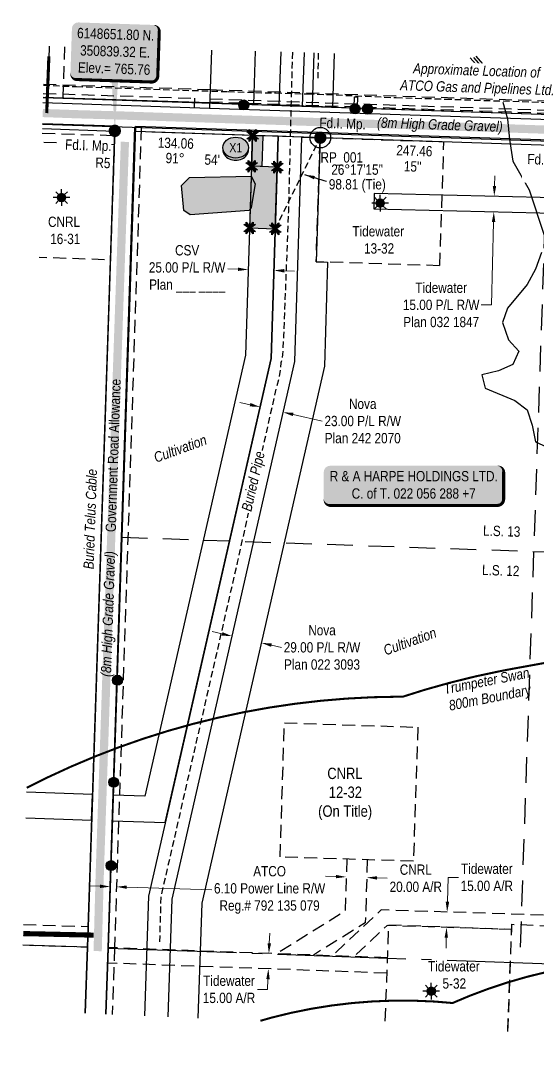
# Model space of a CAD drawing. Extents: x 349767 to 351792, y 6147755 to 6149515.
# Drawn here: x 350748 to 351250, y 6147755 to 6148759 of the extents above; entities that cross this region are included whole.
import ezdxf
from ezdxf.enums import TextEntityAlignment as Align

# ---------------------------------------------------------------- set-up
doc = ezdxf.new("R2010")
doc.units = 0
doc.header["$LTSCALE"] = 5
doc.header["$PDSIZE"] = 10
for name, pattern in [('DASHDOT2', [5, 2.5, -1.25, 0, -1.25]), ('foc-ACCESSROAD', [3.75, 2.5, -1.25]), ('foc-FLOWLINE', [3.75, 2.5, -1.25]), ('foc-LSD', [8, 5, -3]), ('foc-QUARTERLINE', [33, 25, -3, 2, -3]), ('foc-TIELINE', [1.875, 1.25, -0.625]), ('POWERLINE5', [7.8, 2.4, -0.6, 0.6, -0.6, 0.6, -0.6, 2.4]), ('UG_PIPE', [1.875, 1.25, -0.625])]:
    doc.linetypes.add(name, pattern=pattern)
doc.layers.get('Defpoints').update_dxf_attribs({"color": 9})
for name, color, linetype in [('35', 37, 'Continuous'), ('AS-FENCE', 48, 'foc-FENCE'), ('AS-OWNER', 7, 'Continuous'), ('AS-PIPE-UG', 44, 'UG_PIPE'), ('AS-PIPE-UG-T', 44, 'Continuous'), ('AS-POWER', 104, 'foc-POWER'), ('AS-POWER-EXISTING', 72, 'POWERLINE5'), ('AS-ROADS', 254, 'Continuous'), ('AS-TELEPHONE', 224, 'foc-TEL'), ('AS-TELUS', 224, 'foc-TEL'), ('AS-WILDLIFE', 131, 'DASHDOT2'), ('C-RW', 13, 'Continuous'), ('DETAIL-T', 7, 'Continuous'), ('F-EZE', 190, 'foc-FLOWLINE'), ('F-RW', 190, 'Continuous'), ('F-WS', 190, 'foc-ACCESSROAD'), ('F-WS-S', 190, 'Continuous'), ('L-BD', 7, 'Continuous'), ('L-MON', 1, 'Continuous'), ('L-QSEC', 8, 'foc-QUARTERLINE'), ('L-ROAD-T', 7, 'Continuous'), ('L-SEC', 7, 'Continuous'), ('L-SECTION-LSD', 7, 'foc-LSD'), ('L-TIE', 7, 'foc-TIELINE'), ('L-TITLEDB', 4, 'Continuous'), ('P-CROSSINGS', 250, 'Continuous'), ('P-PROPOSED', 10, 'Continuous'), ('P-PROPOSED-H', 21, 'Continuous'), ('T-WATER', 160, 'Continuous'), ('T-WATER-H', 133, 'Continuous')]:
    doc.layers.add(name, color=color, linetype=linetype)
for name, color, linetype, lineweight in [('C-RW-T', 13, 'Continuous', 9), ('F-AR-T', 190, 'Continuous', 9), ('F-EZE-T', 190, 'Continuous', 9), ('F-RW-T', 190, 'Continuous', 9), ('F-WS-T', 190, 'Continuous', 9), ('T-TEXT', 48, 'Continuous', 18)]:
    doc.layers.add(name, color=color, linetype=linetype, lineweight=lineweight)
doc.styles.add('100L', font='ARIALN.TTF', dxfattribs={"height": 11})
doc.styles.add('175L', font='ARIALN.TTF', dxfattribs={"height": 20})
doc.styles.add('240', font='ARIALN.TTF', dxfattribs={"height": 30})
doc.styles.add('80', font='ARIALN.TTF', dxfattribs={"height": 10})
doc.styles.add('80CG', font='ARIALN.TTF', dxfattribs={"height": 10})
doc.styles.add('80L', font='ARIALN.TTF', dxfattribs={"height": 10})
doc.styles.add('80LS', font='ARIALNI.TTF', dxfattribs={"height": 10})
doc.styles.add('Crossing', font='ARIALN.TTF', dxfattribs={"height": 10})
doc.styles.add('foc-LtypeFont', font='ARIALN.TTF', dxfattribs={"height": 7.35})
doc.linetypes.add('foc-FENCE', pattern='A,10,-1,["X",foc-LtypeFont,S=0.2,R=0,X=-0.625,Y=-0.75],-1.24', length=12.24)
doc.linetypes.add('foc-FENCE-NOLINE', pattern='A,0,-6,["X",foc-LtypeFont,S=0.2,R=0,X=-0.625,Y=-0.75],-6.24', length=12.24)
doc.linetypes.add('foc-POWER', pattern='A,6,-1,["P",foc-LtypeFont,S=0.2,R=0,X=-0.625,Y=-0.75],-1.24,4', length=12.24)
doc.linetypes.add('foc-POWER-NOLINE', pattern='A,0,-4,["P",foc-LtypeFont,S=0.2,R=0,X=-0.625,Y=-0.75],-8.24', length=12.24)
doc.linetypes.add('foc-TEL', pattern='A,2,-1,["T",foc-LtypeFont,S=0.2,R=0,X=-0.425,Y=-0.75],-1.24,8', length=12.24)
doc.linetypes.add('foc-TEL-NOLINE', pattern='A,0,-2,["T",foc-LtypeFont,S=0.2,R=0,X=-0.425,Y=-0.75],-10.24', length=12.24)
doc.linetypes.add('foc-TOPO-flowdirection-NOLINE', pattern='A,0,[">",foc-LtypeFont,S=0.3,R=0,X=0,Y=-0.945],-20,[">",foc-LtypeFont,S=0.3,R=0,X=0,Y=-0.945],0', length=20)
doc.dimstyles.new('Compass 5 000', dxfattribs={"dimscale": 5, "dimtxt": 9, "dimasz": 2, "dimexe": 0.2, "dimexo": 0.0625, "dimgap": 0.5, "dimtad": 0, "dimtih": 1, "dimtoh": 1, "dimzin": 0, "dimdsep": 46, "dimtxsty": '80CG', "dimcen": 0.1, "dimse1": 1, "dimse2": 1, "dimclrd": 256, "dimclrt": 256, "dimaunit": 1, "dimadec": 4, "dimazin": 0, "dimtfac": 0.06, "dimtofl": 0, "dimtmove": 0, "dimatfit": 1, "dimfxl": 0.2, "dimtolj": 1, "dimtzin": 0, "dimlwd": -1, "dimarcsym": 0})

# ---------------------------------------------------------------- blocks, each defined once
blk = doc.blocks.new('*D27')
at = {"layer": 'Defpoints', "color": 0, "transparency": 16777216}
for p in [(351004.1, 6148382.9), (351032.6, 6148376.4), (350953.4, 6148160.6)]:
    blk.add_point(p, dxfattribs=at)
at = {"layer": 'F-RW-T', "transparency": 16777216}
for p, q in [((350943.6, 6148162.9), (350933.9, 6148165.1)), ((350991.6, 6148151.9), (351001.4, 6148149.7))]:
    blk.add_line(p, q, dxfattribs=at)
for points in [[(350944, 6148164.5), (350943.2, 6148161.2), (350953.4, 6148160.6)], [(350992, 6148153.5), (350991.3, 6148150.3), (350981.9, 6148154.1)]]:
    blk.add_solid(points, dxfattribs=at)
at = {"layer": 'F-RW-T', "transparency": 16777216, "insert": (351040.9, 6148149.7), "char_height": 10, "attachment_point": 5, "style": '80CG'}
blk.add_mtext('\\A1;Nova\\P29.00 P/L R/W\\PPlan 022 3093 ', dxfattribs=at)
blk = doc.blocks.new('*D31')
at = {"layer": 'Defpoints', "color": 0, "transparency": 16777216}
for p in [(351426.8, 6148582.9), (351208, 6148573.1), (351426.5, 6148567.8)]:
    blk.add_point(p, dxfattribs=at)
at = {"layer": 'F-RW-T', "transparency": 16777216}
for p, q in [((351208.6, 6148598.2), (351208.9, 6148608.1)), ((351207.8, 6148563.1), (351205.8, 6148482.6)), ((351205.8, 6148482.6), (351195.8, 6148482.6))]:
    blk.add_line(p, q, dxfattribs=at)
for points in [[(351207, 6148598.2), (351210.3, 6148598.1), (351208.4, 6148588.2)], [(351206.1, 6148563.2), (351209.5, 6148563.1), (351208, 6148573.1)]]:
    blk.add_solid(points, dxfattribs=at)
at = {"layer": 'F-RW-T', "transparency": 16777216, "insert": (351156.8, 6148482.6), "char_height": 10, "attachment_point": 5, "style": '80CG'}
blk.add_mtext('\\A1;Tidewater\\P15.00 P/L R/W\\PPlan 032 1847', dxfattribs=at)
blk = doc.blocks.new('GAS')
h = blk.add_hatch(color=255)
h.dxf.hatch_style = 1
edge = h.paths.add_edge_path()
edge.add_arc((0, 0), 0.9, 0, 360)
for p, q in [((-0.81, 0), (-1.62, 0)), ((-0.57, 0.57), (-1.14, 1.14)), ((0, 0.81), (0, 1.62)), ((0.57, 0.57), (1.14, 1.14)), ((1.62, 0), (0.81, 0)), ((-0.57, -0.57), (-1.14, -1.14)), ((0, -0.81), (0, -1.62)), ((1.14, -1.14), (0.57, -0.57))]:
    blk.add_line(p, q)
blk.add_circle((0, 0), 0.8)
blk = doc.blocks.new('*U26')
h = blk.add_hatch(color=59)
edge = h.paths.add_edge_path()
edge.add_line((-81.5, -20), (81.5, -20))
edge.add_arc((81.5, -14), 6, 270, 360)
edge.add_line((87.5, -14), (87.5, 12.5))
edge.add_arc((81.5, 12.5), 6, 0, 90)
edge.add_line((81.5, 18.5), (-81.5, 18.5))
edge.add_arc((-81.5, 12.5), 6, 90, 180)
edge.add_line((-87.5, 12.5), (-87.5, -14))
edge.add_arc((-81.5, -14), 6, 180, 270)
at = {"color": 1, "flags": 128}
blk.add_lwpolyline([(-81.5, -20, 3, 3, 0), (81.5, -20, 3, 3, 0.414214), (87.5, -14, 3, 3, 0), (87.5, 12.5, 3, 0, 0.414214), (81.5, 18.5, 0, 0, 0), (-81.5, 18.5, 0, 0, 0.414214), (-87.5, 12.5, 0, 0, 0), (-87.5, -14, 0, 3, 0.414214)], format="xyseb", close=True, dxfattribs=at)
blk.add_lwpolyline([(-28.5, -10.8, 0, 7.5, 0), (0, 0, 0, 0, 0)], format="xyseb", dxfattribs=at)
at = {"color": 1, "style": '80'}
blk.add_attdef('ENTER_TEXT_001', (-36, -5), '', height=10, dxfattribs=at)
blk = doc.blocks.new('*D33')
at = {"layer": 'Defpoints', "color": 0, "transparency": 16777216}
for p in [(351113.4, 6147894.1), (351162.6, 6147892.5), (351113, 6147879.1)]:
    blk.add_point(p, dxfattribs=at)
at = {"layer": 'F-AR-T', "transparency": 16777216}
for p, q in [((351162.9, 6147902.5), (351163.7, 6147926.2)), ((351163.7, 6147926.2), (351173.7, 6147926.2)), ((351161.8, 6147867.5), (351161.5, 6147857.5))]:
    blk.add_line(p, q, dxfattribs=at)
for points in [[(351161.2, 6147902.5), (351164.6, 6147902.4), (351162.6, 6147892.5)], [(351160.1, 6147867.6), (351163.4, 6147867.5), (351162.1, 6147877.5)]]:
    blk.add_solid(points, dxfattribs=at)
at = {"layer": 'F-AR-T', "transparency": 16777216, "insert": (351201.2, 6147926.2), "char_height": 10, "attachment_point": 5, "style": '80CG'}
blk.add_mtext('\\A1;Tidewater\\P15.00 A/R', dxfattribs=at)
blk = doc.blocks.new('*D34')
at = {"layer": 'Defpoints', "color": 0, "transparency": 16777216}
for p in [(351009.7, 6147851.4), (350988.7, 6147837.3), (351009.2, 6147836.5)]:
    blk.add_point(p, dxfattribs=at)
at = {"layer": 'F-AR-T', "transparency": 16777216}
for p, q in [((350989.6, 6147862.1), (350990, 6147872.1)), ((350988.3, 6147827.3), (350988, 6147817.3)), ((350988, 6147817.3), (350978, 6147817.3))]:
    blk.add_line(p, q, dxfattribs=at)
for points in [[(350987.9, 6147862.2), (350991.3, 6147862.1), (350989.2, 6147852.2)], [(350986.7, 6147827.3), (350990, 6147827.2), (350988.7, 6147837.3)]]:
    blk.add_solid(points, dxfattribs=at)
at = {"layer": 'F-AR-T', "transparency": 16777216, "insert": (350950.4, 6147817.3), "char_height": 10, "attachment_point": 5, "style": '80CG'}
blk.add_mtext('\\A1;Tidewater\\P15.00 A/R', dxfattribs=at)
blk = doc.blocks.new('*D38')
at = {"layer": 'Defpoints', "color": 0, "transparency": 16777216}
for p in [(350841, 6147917), (350834, 6147891.7), (350840.1, 6147891.5)]:
    blk.add_point(p, dxfattribs=at)
at = {"layer": 'F-EZE-T', "transparency": 16777216}
for p, q in [((350824.9, 6147917.5), (350814.9, 6147917.8)), ((350850.9, 6147916.7), (350933.6, 6147914))]:
    blk.add_line(p, q, dxfattribs=at)
for points in [[(350824.9, 6147919.2), (350824.8, 6147915.8), (350834.9, 6147917.2)], [(350851, 6147918.3), (350850.9, 6147915), (350841, 6147917)]]:
    blk.add_solid(points, dxfattribs=at)
at = {"layer": 'F-EZE-T', "transparency": 16777216, "insert": (350989.9, 6147914), "char_height": 10, "attachment_point": 5, "style": '80CG'}
blk.add_mtext('\\A1;ATCO\\P6.10 Power Line R/W\\PReg.# 792 135 079', dxfattribs=at)
blk = doc.blocks.new('*D39')
at = {"layer": 'Defpoints', "color": 0, "transparency": 16777216}
for p in [(351064.6, 6147931.1), (351084.6, 6147930.5), (351084.4, 6147926)]:
    blk.add_point(p, dxfattribs=at)
at = {"layer": 'F-WS-T', "transparency": 16777216}
for p, q in [((351054.4, 6147926.9), (351044.4, 6147927.3)), ((351094.4, 6147925.6), (351104.4, 6147925.3))]:
    blk.add_line(p, q, dxfattribs=at)
for points in [[(351054.5, 6147928.6), (351054.4, 6147925.3), (351064.4, 6147926.6)], [(351094.5, 6147927.3), (351094.3, 6147924), (351084.4, 6147926)]]:
    blk.add_solid(points, dxfattribs=at)
at = {"layer": 'F-WS-T', "transparency": 16777216, "insert": (351132.1, 6147925.3), "char_height": 10, "attachment_point": 5, "style": '80CG'}
blk.add_mtext('\\A1;CNRL\\P20.00 A/R', dxfattribs=at)
blk = doc.blocks.new('fdia')
at = {"color": 255, "const_width": 1}
blk.add_lwpolyline([(-0.5, 0, 1), (0.5, 0, 1)], format="xyb", close=True, dxfattribs=at)
blk = doc.blocks.new('Fdiaa')
blk.add_blockref('fdia', (0, 0))
blk = doc.blocks.new('fdib')
at = {"color": 1, "const_width": 1.6}
blk.add_lwpolyline([(-0.4, 0, 1), (0.4, 0, 1)], format="xyb", close=True, dxfattribs=at)
at = {"color": 1}
blk.add_circle((0, 0), 0.8, dxfattribs=at)
blk = doc.blocks.new('Fdibb')
blk.add_blockref('fdib', (0, 0))
blk = doc.blocks.new('fdicc')
for name in ['Fdibb', 'Fdiaa']:
    blk.add_blockref(name, (0, 0))
blk = doc.blocks.new('FDI')
blk.add_blockref('fdicc', (0, 0))
blk = doc.blocks.new('POWERPOLE')
h = blk.add_hatch(color=255)
edge = h.paths.add_edge_path()
edge.add_arc((0, 0), 0.96, 0, 360)
at = {"linetype": 'Continuous'}
for p, q in [((0.68, -0.68), (-0.68, 0.68)), ((-0.68, -0.68), (0.68, 0.68))]:
    blk.add_line(p, q, dxfattribs=at)
blk.add_circle((0, 0), 0.96, dxfattribs=at)
blk = doc.blocks.new('*D47')
at = {"layer": 'C-RW-T', "transparency": 16777216}
for p, q in [((350959.2, 6148517.2), (350949.2, 6148517.6)), ((351004.2, 6148515.8), (351014.2, 6148515.5))]:
    blk.add_line(p, q, dxfattribs=at)
for points in [[(350959.2, 6148518.9), (350959.1, 6148515.6), (350969.2, 6148516.9)], [(351004.2, 6148517.5), (351004.1, 6148514.1), (350994.2, 6148516.1)]]:
    blk.add_solid(points, dxfattribs=at)
at = {"layer": 'Defpoints', "color": 0, "transparency": 16777216}
for p in [(350969.2, 6148516.9), (350969.3, 6148519.4), (350994.2, 6148518.6)]:
    blk.add_point(p, dxfattribs=at)
at = {"layer": 'C-RW-T', "transparency": 16777216, "insert": (350909.7, 6148517.6), "char_height": 10, "attachment_point": 5, "style": '80CG'}
blk.add_mtext('\\A1;CSV\\P25.00 P/L R/W\\PPlan ___ ____', dxfattribs=at)
blk = doc.blocks.new('*U51')
h = blk.add_hatch(color=254)
edge = h.paths.add_edge_path()
edge.add_line((-36.5, -28.5), (36.5, -28.5))
edge.add_arc((36.5, -22.5), 6, 270, 360)
edge.add_line((42.5, -22.5), (42.5, 21))
edge.add_arc((36.5, 21), 6, 0, 90)
edge.add_line((36.5, 27), (-36.5, 27))
edge.add_arc((-36.5, 21), 6, 90, 180)
edge.add_line((-42.5, 21), (-42.5, -22.5))
edge.add_arc((-36.5, -22.5), 6, 180, 270)
at = {"color": 1, "flags": 128}
blk.add_lwpolyline([(-36.5, -28.5, 3, 3, 0), (36.5, -28.5, 3, 3, 0.414214), (42.5, -22.5, 3, 3, 0), (42.5, 21, 3, 0, 0.414214), (36.5, 27, 0, 0, 0), (-36.5, 27, 0, 0, 0.414214), (-42.5, 21, 0, 0, 0), (-42.5, -22.5, 0, 3, 0.414214)], format="xyseb", close=True, dxfattribs=at)
blk.add_lwpolyline([(2.5, -77.1, 0, 10, 0), (0, 0, 5, 5, 0)], format="xyseb", dxfattribs=at)
at = {"color": 1, "style": '80'}
blk.add_attdef('ENTER_TEXT_001', (-36, -5), '', height=10, dxfattribs=at)
blk = doc.blocks.new('xing2')
h = blk.add_hatch(color=50)
h.dxf.hatch_style = 1
edge = h.paths.add_edge_path()
edge.add_ellipse((0, 0), major_axis=(-12.5, 0), ratio=0.816297, start_angle=0, end_angle=360)
h = blk.add_hatch(color=250)
h.dxf.hatch_style = 1
edge = h.paths.add_edge_path()
edge.add_ellipse((0, -2), major_axis=(-12.5, 0), ratio=0.816297, start_angle=0, end_angle=180)
edge.add_line((12.5, -2), (12.5, 0))
edge.add_ellipse((0, 0), major_axis=(-12.5, 0), ratio=0.816297, start_angle=0, end_angle=180, ccw=False)
edge.add_line((-12.5, 0), (-12.5, -2))
at = {"color": 250}
blk.add_ellipse((0, 0), major_axis=(-12.5, 0), ratio=0.816297, dxfattribs=at)
blk.add_ellipse((0, -2), major_axis=(-12.5, 0), ratio=0.816297, start_param=0, end_param=3.141593, dxfattribs=at)
at = {"color": 250, "style": 'Crossing'}
blk.add_attdef('CROSSING', text='', height=9, dxfattribs=at).set_placement((0.1, 0), align=Align.MIDDLE_CENTER)
at = {"color": 250, "style": 'Crossing', "flags": 1}
for tag, p in [('OWNER', (0.1, -12.5)), ('DESCRIPTION', (0.1, -25.8)), ('LOCATION', (0.1, -39.3)), ('DWG_REF', (0.1, -52.8))]:
    blk.add_attdef(tag, text='', height=9, dxfattribs=at).set_placement(p, align=Align.MIDDLE_CENTER)
blk = doc.blocks.new('TEMP')
h = blk.add_hatch(color=255)
h.dxf.hatch_style = 1
h.paths.add_polyline_path([(0, 0.25), (-0.67, 1.15), (-0.67, 0.67), (-1.15, 0.67), (-0.25, 0), (-1.15, -0.67), (-0.67, -0.67), (-0.67, -1.15), (0, -0.25), (0.67, -1.15), (0.67, -0.67), (1.15, -0.67), (0.25, 0), (1.15, 0.67), (0.67, 0.67), (0.67, 1.15)])
h.paths.add_polyline_path([(0.57, 0.85), (0.57, 0.57), (0.85, 0.57), (0.08, 0), (0.85, -0.57), (0.57, -0.57), (0.57, -0.85), (0, -0.08), (-0.57, -0.85), (-0.57, -0.57), (-0.85, -0.57), (-0.08, 0), (-0.85, 0.57), (-0.57, 0.57), (-0.57, 0.85), (0, 0.08)], flags=16)
h = blk.add_hatch(color=1)
h.dxf.hatch_style = 1
h.paths.add_polyline_path([(0, 0.08), (-0.57, 0.85), (-0.57, 0.57), (-0.85, 0.57), (-0.08, 0), (-0.85, -0.57), (-0.57, -0.57), (-0.57, -0.85), (0, -0.08), (0.57, -0.85), (0.57, -0.57), (0.85, -0.57), (0.08, 0), (0.85, 0.57), (0.57, 0.57), (0.57, 0.85)])
at = {"color": 1}
for p, q in [((-0.08, 0), (0.08, 0)), ((0, 0.08), (0, -0.08))]:
    blk.add_line(p, q, dxfattribs=at)
at = {"color": 255, "flags": 128}
blk.add_lwpolyline([(-0.25, 0), (-1.15, 0.67), (-0.67, 0.67), (-0.67, 1.15), (0, 0.25), (0.67, 1.15), (0.67, 0.67), (1.15, 0.67), (0.25, 0), (1.15, -0.67), (0.67, -0.67), (0.67, -1.15), (0, -0.25), (-0.67, -1.15), (-0.67, -0.67), (-1.15, -0.67)], close=True, dxfattribs=at)
at = {"color": 1, "flags": 128}
blk.add_lwpolyline([(-0.08, 0), (-0.85, 0.57), (-0.57, 0.57), (-0.57, 0.85), (0, 0.08), (0.57, 0.85), (0.57, 0.57), (0.85, 0.57), (0.08, 0), (0.85, -0.57), (0.57, -0.57), (0.57, -0.85), (0, -0.08), (-0.57, -0.85), (-0.57, -0.57), (-0.85, -0.57)], close=True, dxfattribs=at)
blk = doc.blocks.new('*D53')
at = {"layer": 'Defpoints', "color": 0, "transparency": 16777216}
for p in [(350982.6, 6148392.1), (351005, 6148386.9), (351003.1, 6148378.3)]:
    blk.add_point(p, dxfattribs=at)
at = {"layer": 'F-RW-T', "transparency": 16777216}
for p, q in [((350970.9, 6148385.6), (350961.1, 6148387.9)), ((351012.8, 6148376.1), (351040.9, 6148369.7))]:
    blk.add_line(p, q, dxfattribs=at)
for points in [[(350971.3, 6148387.3), (350970.5, 6148384), (350980.6, 6148383.4)], [(351013.2, 6148377.7), (351012.4, 6148374.5), (351003.1, 6148378.3)]]:
    blk.add_solid(points, dxfattribs=at)
at = {"layer": 'F-RW-T', "transparency": 16777216, "insert": (351080.5, 6148369.7), "char_height": 10, "attachment_point": 5, "style": '80CG'}
blk.add_mtext('\\A1;Nova\\P23.00 P/L R/W\\PPlan 242 2070', dxfattribs=at)

msp = doc.modelspace()

# ---------------------------------------------------------------- hatches: boundary and pattern name
at = {"layer": 'P-PROPOSED-H'}
h = msp.add_hatch(color=256, dxfattribs=at)
h.dxf.hatch_style = 1
h.paths.add_polyline_path([(350972.416, 6148617.367), (350973.382, 6148647.344), (350983.374, 6148647.012), (350982.409, 6148617.045)])
h = msp.add_hatch(color=256, dxfattribs=at)
h.dxf.hatch_style = 1
h.paths.add_polyline_path([(350997.397, 6148616.562), (350972.416, 6148617.367), (350970.485, 6148557.413), (350995.466, 6148556.608)])
at = {"layer": 'T-WATER-H'}
h = msp.add_hatch(color=256, dxfattribs=at)
h.dxf.hatch_style = 1
h.paths.add_polyline_path([(350969.988, 6148574.267), (350912.726, 6148570.165), (350906.543, 6148574.453), (350904.08, 6148598.556), (350912.032, 6148606.475), (350971.995, 6148607.631), (350975.798, 6148600.302), (350971.829, 6148577.159)])

# ---------------------------------------------------------------- linework, layer by layer
at = {"layer": '35', "color": 3}
msp.add_circle((351039.215, 6148645.145), 9.998, dxfattribs=at)
at = {"layer": 'AS-FENCE', "linetype": 'foc-FENCE-NOLINE', "flags": 128}
msp.add_lwpolyline([(351119.773, 6148642.476), (350875.476, 6148650.6)], dxfattribs=at)
at = {"layer": 'AS-PIPE-UG', "flags": 128}
for points in [[(351012.028, 6148728.132), (351008.126, 6148573.071), (351003.52, 6148452.755), (351002.543, 6148434.337), (351000.981, 6148426.244), (350999.272, 6148412.867), (350995.31, 6148397.759), (350958.403, 6148232.144), (350890.655, 6147936.01), (350884.1, 6147907.621), (350882.76, 6147862.105)], [(351037.267, 6148727.425), (351036.676, 6148702.9)]]:
    msp.add_lwpolyline(points, dxfattribs=at)
at = {"layer": 'AS-PIPE-UG'}
msp.add_lwpolyline([(350769.871, 6148696.177), (350802.082, 6148694.754), (350949.647, 6148689.907), (350976.08, 6148688.97), (350995.553, 6148688.61), (351026.93, 6148687.667), (351045.281, 6148687.131), (351112.901, 6148684.095), (351160.77, 6148682.685), (351387.919, 6148675.134), (351387.658, 6148668.138), (351435.629, 6148666.544), (351435.889, 6148673.539), (351729.308, 6148663.782)], dxfattribs=at)
at = {"layer": 'AS-POWER', "linetype": 'foc-POWER-NOLINE', "flags": 128}
msp.add_lwpolyline([(350830.752, 6147793.186), (350832.921, 6147857.741), (350858.933, 6148655.578)], dxfattribs=at)
at = {"layer": 'AS-ROADS', "flags": 128}
for points, const_width in [([(350773.097, 6148668.998), (350775.195, 6148724.257)], 2.999), ([(350769.227, 6148669.139), (350802.564, 6148667.931), (350847.368, 6148666.64), (350930.065, 6148663.794), (351083.551, 6148658.777), (351728.585, 6148637.356)], 7.998), ([(350849.157, 6148641.103), (350831.221, 6148123.439), (350824.621, 6147927.513), (350822.656, 6147854.48)], 7.998), ([(350750.222, 6147871.539), (350818.836, 6147870.034)], 4.999)]:
    msp.add_lwpolyline(points, dxfattribs=dict(at, const_width=const_width))
at = {"layer": 'AS-TELEPHONE', "linetype": 'foc-TEL-NOLINE', "flags": 128}
msp.add_lwpolyline([(350810.446, 6147794.054), (350812.606, 6147858.19), (350839.319, 6148651.802)], dxfattribs=at)
at = {"layer": 'AS-TELUS', "linetype": 'foc-TEL-NOLINE'}
msp.add_line((350768.969, 6148658.312), (351728.28, 6148626.239), dxfattribs=at)
at = {"layer": 'AS-WILDLIFE', "const_width": 2, "flags": 128}
for points in [[(350753.597, 6148013.207), (350773.618, 6148023.199), (350796.55, 6148033.754), (350819.805, 6148043.58), (350843.358, 6148052.667), (350867.187, 6148061.005), (350891.266, 6148068.588), (350915.573, 6148075.406), (350940.084, 6148081.454), (350964.773, 6148086.725), (350989.616, 6148091.213), (351014.588, 6148094.916), (351039.665, 6148097.828), (351064.821, 6148099.947), (351090.031, 6148101.271), (351115.271, 6148101.798), (351119.369, 6148101.755), (351140.938, 6148108.546), (351165.245, 6148115.364), (351189.755, 6148121.412), (351214.444, 6148126.683), (351225.956, 6148128.864), (351258.913, 6148134.857), (351272.244, 6148137.165), (351297.216, 6148140.868), (351322.293, 6148143.78), (351347.449, 6148145.899), (351372.66, 6148147.223), (351397.899, 6148147.75), (351423.143, 6148147.481), (351448.366, 6148146.414), (351473.543, 6148144.552), (351498.648, 6148141.896), (351523.657, 6148138.449), (351548.544, 6148134.214), (351573.286, 6148129.195), (351597.856, 6148123.398), (351622.232, 6148116.828), (351646.388, 6148109.492), (351670.3, 6148101.397), (351693.945, 6148092.551), (351713.451, 6148084.543)], [(351696.853, 6147756.136), (351693.1, 6147758.94), (351676.612, 6147770.257), (351659.684, 6147780.906), (351642.343, 6147790.869), (351624.618, 6147800.13), (351606.536, 6147808.674), (351588.127, 6147816.489), (351569.421, 6147823.56), (351550.446, 6147829.878), (351531.234, 6147835.431), (351511.814, 6147840.211), (351492.22, 6147844.21), (351472.481, 6147847.422), (351452.629, 6147849.842), (351432.696, 6147851.465), (351412.714, 6147852.29), (351392.715, 6147852.315), (351372.732, 6147851.539), (351352.795, 6147849.965), (351332.937, 6147847.594), (351312.936, 6147844.384), (351279.726, 6147838.345), (351260.629, 6147834.486), (351241.198, 6147829.754), (351221.972, 6147824.248), (351202.982, 6147817.977), (351184.258, 6147810.952), (351167.911, 6147804.06), (351150.068, 6147805.514), (351130.086, 6147806.338), (351110.087, 6147806.363), (351090.103, 6147805.587), (351070.167, 6147804.013), (351050.309, 6147801.642), (351030.562, 6147798.479), (351010.957, 6147794.528), (350991.527, 6147789.795), (350980.932, 6147786.761)]]:
    msp.add_lwpolyline(points, dxfattribs=at)
at = {"layer": 'C-RW', "flags": 128}
for points in [[(350976.017, 6148729.141), (350974.354, 6148677.521), (350999.334, 6148676.685), (351001.002, 6148728.441)], [(350976.017, 6148729.141), (350974.354, 6148677.521), (350999.334, 6148676.685), (351001.002, 6148728.441)], [(350752.902, 6147984.036), (350816.77, 6147981.886), (350817.61, 6148006.866), (350753.498, 6148009.024)], [(350752.902, 6147984.036), (350816.77, 6147981.886), (350817.61, 6148006.866), (350753.498, 6148009.024)]]:
    msp.add_lwpolyline(points, dxfattribs=at)
msp.add_lwpolyline([(350998.362, 6148646.513), (350973.382, 6148647.344), (350966.501, 6148433.756), (350868.646, 6148005.148), (350837.711, 6148006.189), (350836.87, 6147981.209), (350888.422, 6147979.474), (350991.404, 6148430.542)], close=True, dxfattribs=at)
at = {"layer": 'F-EZE'}
for p, q in [((350769.896, 6148697.226), (350931.95, 6148691.915)), ((350865.028, 6148655.379), (350839.016, 6147857.542)), ((350839.016, 6147857.536), (350836.846, 6147792.925))]:
    msp.add_line(p, q, dxfattribs=at)
for points in [[(350769.682, 6148688.231), (350916.703, 6148683.412), (350916.374, 6148674.48)], [(351072.107, 6148674.81), (351072.476, 6148684.801), (351075.473, 6148684.699), (351075.104, 6148674.709)], [(350768.762, 6148649.637), (350839.168, 6148647.319)], [(350838.865, 6148638.326), (350768.548, 6148640.642)]]:
    msp.add_lwpolyline(points, dxfattribs=at)
at = {"layer": 'F-RW', "flags": 128}
for points in [[(351032.981, 6148727.545), (351031.308, 6148675.614), (350999.334, 6148676.685), (351001.002, 6148728.441)], [(351052.845, 6148726.988), (351051.06, 6148674.953), (351021.961, 6148675.927), (351023.751, 6148727.803)], [(350891.133, 6147790.603), (350894.977, 6147904.878), (351014.315, 6148427.586), (351021.128, 6148645.756), (351039.072, 6148645.16), (351035.231, 6148524.527), (351046.336, 6148524.173), (351043.333, 6148423.194), (350923.917, 6147900.969), (350920.156, 6147789.361)], [(351091.615, 6148590.983), (351091.154, 6148575.974), (351495.08, 6148566.185), (351495.374, 6148581.199), (351091.615, 6148590.983)]]:
    msp.add_lwpolyline(points, dxfattribs=at)
at = {"layer": 'F-WS'}
for p, q in [((350773.968, 6148684.043), (350775.821, 6148734.828)), ((350788.956, 6148683.559), (350790.815, 6148734.483)), ((351104.337, 6147848.03), (350832.927, 6147857.886)), ((351103.797, 6147833.091), (350832.385, 6147842.9))]:
    msp.add_line(p, q, dxfattribs=at)
at = {"layer": 'F-WS', "flags": 128}
for points in [[(350839.319, 6148651.802), (350835.097, 6148526.375), (350765.88, 6148528.704)], [(351064.981, 6147943.935), (351063.352, 6147893.352), (350996.706, 6147851.881)], [(351084.966, 6147943.291), (351082.992, 6147882.024), (351032.494, 6147850.601)], [(351283.645, 6147878.43), (351283.521, 6147888.617), (351098.481, 6147894.545), (351050.796, 6147849.946)], [(350750.434, 6147880.465), (350813.478, 6147878.389)], [(351225.378, 6147875.476), (351104.197, 6147879.358), (351071.941, 6147849.189)], [(351221.799, 6147776.458), (351225.378, 6147875.476), (351105.486, 6147879.809), (351101.936, 6147781.585)], [(351221.592, 6147776.467), (351225.571, 6147880.538), (351336.763, 6147876.503), (351333.98, 6147771.659)], [(350749.958, 6147860.474), (350812.82, 6147858.405)]]:
    msp.add_lwpolyline(points, dxfattribs=at)
msp.add_lwpolyline([(351155.141, 6148520.709), (351035.231, 6148524.527), (351039.072, 6148645.16), (351159.147, 6148641.167)], close=True, dxfattribs=at)
at = {"layer": 'F-WS'}
msp.add_lwpolyline([(351004.33, 6148076.346), (351134.031, 6148072.167), (351129.832, 6147941.846), (351000.131, 6147946.025)], close=True, dxfattribs=at)
at = {"layer": 'L-QSEC'}
for p, q in [((350933.433, 6148730.334), (350931.361, 6148673.929)), ((350812.606, 6147858.19), (350749.954, 6147860.296)), ((350832.706, 6147857.513), (351633.595, 6147828.86))]:
    msp.add_line(p, q, dxfattribs=at)
at = {"layer": 'L-SEC'}
for p, q in [((350769.467, 6148679.235), (350931.361, 6148673.929)), ((350931.361, 6148673.929), (351728.855, 6148647.227)), ((350839.471, 6148656.312), (350768.976, 6148658.633)), ((350839.471, 6148656.312), (350812.606, 6147858.19)), ((350859.589, 6148656.16), (350832.706, 6147857.513)), ((351661.06, 6148629.509), (350859.589, 6148656.16)), ((350812.606, 6147858.19), (350810.446, 6147794.054)), ((350832.706, 6147857.513), (350830.54, 6147793.195))]:
    msp.add_line(p, q, dxfattribs=at)
at = {"layer": 'L-SECTION-LSD'}
for p, q in [((351260.324, 6148642.834), (351233.151, 6147843.187)), ((350846.148, 6148256.836), (351647.33, 6148229.184))]:
    msp.add_line(p, q, dxfattribs=at)
at = {"layer": 'L-TIE'}
msp.add_line((350995.466, 6148556.608), (351039.215, 6148645.155), dxfattribs=at)
at = {"layer": 'L-TITLEDB'}
for p, q in [((350931.529, 6148678.955), (350769.585, 6148684.185)), ((350931.529, 6148678.955), (351728.993, 6148652.254)), ((350839.302, 6148651.286), (350768.857, 6148653.606)), ((351660.893, 6148624.483), (350859.42, 6148651.134))]:
    msp.add_line(p, q, dxfattribs=at)
at = {"layer": 'P-PROPOSED'}
msp.add_lwpolyline([(350972.416, 6148617.367), (350973.382, 6148647.344), (350983.374, 6148647.012), (350982.409, 6148617.045)], close=True, dxfattribs=at)
at = {"layer": 'P-PROPOSED', "flags": 128}
msp.add_lwpolyline([(350997.397, 6148616.562), (350972.416, 6148617.367), (350970.485, 6148557.413), (350995.466, 6148556.608)], close=True, dxfattribs=at)
at = {"layer": 'T-WATER'}
msp.add_line((351221.274, 6148663.489), (351223.302, 6148643.324), dxfattribs=at)
for points in [[(351185.101, 6148722.84), (351195.642, 6148710.893)], [(351190.494, 6148724.282), (351199.39, 6148714.201)], [(351216.821, 6148679.647), (351221.274, 6148663.489)], [(351223.302, 6148643.324), (351226.423, 6148622.383), (351242.405, 6148594.412), (351257.39, 6148549.46)], [(351254.394, 6148533.476), (351248.4, 6148517.492), (351240.409, 6148502.508), (351221.429, 6148479.531), (351216.435, 6148465.544), (351222.43, 6148448.562), (351232.42, 6148437.575), (351226.426, 6148424.587), (351212.44, 6148418.593), (351196.457, 6148414.596), (351199.454, 6148401.611), (351228.424, 6148389.625), (351240.411, 6148380.633), (351245.406, 6148365.649), (351248.404, 6148349.666), (351263.388, 6148342.675)]]:
    msp.add_lwpolyline(points, dxfattribs=at)
at = {"layer": 'T-WATER', "linetype": 'foc-TOPO-flowdirection-NOLINE', "flags": 128}
msp.add_lwpolyline([(351188.118, 6148723.198), (351197.516, 6148712.547)], dxfattribs=at)
at = {"layer": 'T-WATER', "flags": 128}
msp.add_lwpolyline([(350969.988, 6148574.267), (350912.726, 6148570.165), (350906.543, 6148574.453), (350904.08, 6148598.556), (350912.032, 6148606.475), (350971.995, 6148607.631), (350975.798, 6148600.302), (350971.829, 6148577.159)], close=True, dxfattribs=at)

# ---------------------------------------------------------------- block references
at = {"layer": 'AS-OWNER', "color": 2}
ref = msp.add_blockref('*U26', (351130.087, 6148307.75), dxfattribs=dict(at, xscale=0.999755, yscale=0.999755, zscale=0.999755))
ref.add_attrib('ENTER_TEXT_001', 'R & A HARPE HOLDINGS LTD.', (351048.368, 6148311.167), dxfattribs={"layer": '0', "color": 1, "height": 9.99755, "style": '80'})
ref.add_attrib('ENTER_TEXT_002', 'C. of T. 022 056 288 +7', (351069.747, 6148294.327), dxfattribs={"layer": '0', "color": 1, "height": 9.99755, "style": '80'})
at = {"layer": 'AS-POWER-EXISTING', "color": 6, "xscale": 4.998775, "yscale": 4.998775, "zscale": 4.998775}
for p in [(350964.796, 6148677.012), (351073.068, 6148673.193), (351085.161, 6148672.883), (350841.915, 6148117.837), (350838.258, 6148018.669), (350835.746, 6147937.663)]:
    msp.add_blockref('POWERPOLE', p, dxfattribs=at)
at = {"layer": 'DETAIL-T', "color": 6}
ref = msp.add_blockref('*U51', (350839.398, 6148728.955), dxfattribs=dict(at, rotation=358.0954936411432))
ref.add_attrib('ENTER_TEXT_001', '6148651.80 N.', (350802.515, 6148741.96), dxfattribs={"layer": '0', "color": 1, "height": 10, "rotation": 358.095494, "style": '80'})
ref.add_attrib('ENTER_TEXT_002', '350839.32 E.', (350805.433, 6148725.146), dxfattribs={"layer": '0', "color": 1, "height": 10, "rotation": 358.095494, "style": '80'})
ref.add_attrib('ENTER_TEXT_003', 'Elev.= 765.76', (350803.323, 6148708.5), dxfattribs={"layer": '0', "color": 1, "height": 10, "rotation": 358.095494, "style": '80'})
at = {"layer": 'F-WS-S', "color": 3, "xscale": 4.998775, "yscale": 4.998775, "zscale": 4.998775}
for p in [(350787.505, 6148586.96), (351097.479, 6148581.57), (351147.152, 6147815.553)]:
    msp.add_blockref('GAS', p, dxfattribs=at)
at = {"layer": 'L-MON', "xscale": 4.998775, "yscale": 4.998775, "zscale": 4.998775}
for p in [(350973.382, 6148647.344), (350972.416, 6148617.367), (350997.397, 6148616.562), (350970.485, 6148557.413), (350995.466, 6148556.608)]:
    msp.add_blockref('TEMP', p, dxfattribs=at)
at = {"layer": 'L-MON', "color": 6, "xscale": 4.998775, "yscale": 4.998775, "zscale": 4.998775}
msp.add_blockref('FDI', (351039.215, 6148645.145), dxfattribs=at)
at = {"layer": 'P-CROSSINGS', "color": 6, "xscale": 0.999755, "yscale": 0.999755, "zscale": 0.999755}
msp.add_blockref('xing2', (350956.895, 6148635.452), dxfattribs=at).add_auto_attribs({'CROSSING': 'X1'})

# ---------------------------------------------------------------- texts
at = {"layer": '35', "color": 3, "style": '80'}
msp.add_attdef('RP_001', (351039.374, 6148620.991), 'RP', height=9.9976, dxfattribs=at)
at = {"layer": 'AS-TELUS', "insert": (350808.749, 6148225.93), "char_height": 9.99755, "attachment_point": 1, "rotation": 88.07215, "style": '80L'}
msp.add_mtext_dynamic_manual_height_columns('{\\fArial Narrow|b0|i1|c0|p34;Buried Telus Cable}', width=100.89127, gutter_width=50, heights=[0], dxfattribs=at)
at = {"layer": 'AS-WILDLIFE', "insert": (351202.776, 6148107.592), "char_height": 9.99755, "attachment_point": 5, "rotation": 11.206165, "style": '240'}
msp.add_mtext_dynamic_manual_height_columns('{\\fArial Narrow|b0|i1|c0|p34;Trumpeter Swan\\P800m Boundary}', width=84.49291, gutter_width=45, heights=[0], dxfattribs=at)
at = {"layer": 'F-WS-T', "attachment_point": 1}
for s, width, gutter_width, insert, char_height, style in [('\\pi0.32655;CNRL\\P\\pi2.45086;16-31', 30.84352, 100, (350774.042, 6148568.417), 9.99755, '175L'), ('\\pi0.19939;Tidewater\\P\\pi11.54723;13-32', 50.5502, 100, (351070.216, 6148559.175), 9.99755, '175L'), ('\\pi9.32578;CNRL\\P\\pi10.82985;12-32\\P\\pi0.44017;(On Title)', 51.86102, 55, (351036.7, 6148032.764), 10.99731, '100L'), ('\\pi0.19939;Tidewater\\P\\pi14.34668;5-32', 50.5502, 100, (351143.771, 6147844.742), 9.99755, '175L')]:
    msp.add_mtext_dynamic_manual_height_columns(s, width=width, gutter_width=gutter_width, heights=[0], dxfattribs=dict(at, insert=insert, char_height=char_height, style=style))
at = {"layer": 'L-BD', "style": '80L'}
for s, p in [('134.06', (350898.647, 6148639.861)), ('247.46', (351130.735, 6148632.484)), ('91°', (350897.91, 6148625.209)), ("54'", (350934.06, 6148623.644)), ("15''", (351129.099, 6148617.158))]:
    msp.add_text(s, height=9.9976, rotation=358.0955, dxfattribs=at).set_placement(p, align=Align.MIDDLE)
at = {"layer": 'L-BD', "insert": (351047.26, 6148619.11), "char_height": 9.99755, "width": 54.78644, "attachment_point": 1, "line_spacing_factor": 0.855, "style": '80L'}
msp.add_mtext("\\pi2.64144;26°17'15''\\P\\pi0.27844;98.81 (Tie) ", dxfattribs=at)
at = {"layer": 'L-MON', "style": '80L'}
msp.add_text('Fd.I. Mp.', height=9.9976, rotation=358.096472, dxfattribs=at).set_placement((351038.172, 6148654.76))
at = {"layer": 'L-ROAD-T', "style": '80L'}
msp.add_text('Government Road Allowance', height=9.99755, rotation=88.139673, dxfattribs=at).set_placement((350837.737, 6148336.265), align=Align.MIDDLE_CENTER)
at = {"layer": 'T-TEXT', "style": '80LS'}
for s, rotation, p in [('(8m High Grade Gravel)', 358.056759, (351155.558, 6148657.943)), ('Cultivation', 20, (350902.912, 6148342.958)), ('(8m High Grade Gravel)', 88.139673, (350832.733, 6148182.197)), ('Cultivation', 20, (351126.308, 6148155.588))]:
    msp.add_text(s, height=9.99755, rotation=rotation, dxfattribs=at).set_placement(p, align=Align.MIDDLE_CENTER)

# ---------------------------------------------------------------- dimensions: what is measured, and where the dimension line sits
at = {"layer": 'C-RW-T', "color": 6}
dim = msp.add_aligned_dim(p1=(350994.241, 6148518.596), p2=(350969.26, 6148519.401), distance=2.483, text='CSV\\P25.00 P/L R/W\\PPlan ___ ____', dimstyle='Compass 5 000', dxfattribs=at)
dim.commit()
dim.dimension.update_dxf_attribs({"geometry": '*D47', "text_midpoint": (350909.651, 6148517.563)})
at = {"layer": 'F-AR-T'}
for base, p1, p2, angle, picture, middle in [((351162.573, 6147892.492), (351112.969, 6147879.077), (351113.45, 6147894.066), 88.165062, '*D33', (351201.235, 6147926.198)), ((350988.708, 6147837.25), (351009.714, 6147851.416), (351009.175, 6147836.51), 267.930222, '*D34', (350950.404, 6147817.263))]:
    dim = msp.add_linear_dim(base=base, p1=p1, p2=p2, angle=angle, text='Tidewater\\P15.00 A/R', dimstyle='Compass 5 000', dxfattribs=at)
    dim.commit()
    dim.dimension.update_dxf_attribs({"geometry": picture, "text_midpoint": middle, "dimtype": 161})
at = {"layer": 'F-EZE-T'}
dim = msp.add_linear_dim(base=(350840.954, 6147916.979), p1=(350834.029, 6147891.74), p2=(350840.125, 6147891.541), angle=358.132632, text='ATCO\\P6.10 Power Line R/W\\PReg.# 792 135 079', dimstyle='Compass 5 000', dxfattribs=at)
dim.commit()
dim.dimension.update_dxf_attribs({"geometry": '*D38', "text_midpoint": (350989.94, 6147913.959), "dimtype": 161})
at = {"layer": 'F-RW-T'}
dim = msp.add_linear_dim(base=(351208.03, 6148573.141), p1=(351426.839, 6148582.86), p2=(351426.475, 6148567.847), angle=268.611673, text='Tidewater\\P15.00 P/L R/W\\PPlan 032 1847', dimstyle='Compass 5 000', dxfattribs=at)
dim.commit()
dim.dimension.update_dxf_attribs({"geometry": '*D31', "text_midpoint": (351156.75, 6148482.632), "dimtype": 161})
at = {"layer": 'F-WS-T'}
dim = msp.add_aligned_dim(p1=(351064.569, 6147931.143), p2=(351084.554, 6147930.499), distance=-4.537, text='CNRL\\P20.00 A/R', dimstyle='Compass 5 000', dxfattribs=at)
dim.commit()
dim.dimension.update_dxf_attribs({"geometry": '*D39', "text_midpoint": (351132.133, 6147925.32)})

# ---------------------------------------------------------------- leaders
at = {"layer": 'L-BD', "path_type": 1}
msp.add_leader([(351023.952, 6148609.22), (351045.171, 6148602.769)], dimstyle='Compass 5 000', override={"dimgap": 0.5, "dimtad": 0}, dxfattribs=at)

# ---------------------------------------------------------------- next in the draw order: texts
at = {"layer": 'AS-PIPE-UG-T', "insert": (351117.609, 6148717.987), "char_height": 9.99755, "attachment_point": 1, "rotation": 358.095915, "style": '175L', "bg_fill": 3, "box_fill_scale": 1.2, "bg_fill_color": 256, "bg_fill_transparency": 0}
msp.add_mtext_dynamic_manual_height_columns('\\pi12.12193;{\\fArial Narrow|b0|i1|c0|p34;Approximate Location of \\P\\pi0.06827;ATCO Gas and Pipelines Ltd.}', width=149.25416, gutter_width=100, heights=[0], dxfattribs=at)
at = {"layer": 'AS-PIPE-UG-T', "insert": (350962.346, 6148283.474), "char_height": 9.99755, "attachment_point": 1, "rotation": 77.139363, "style": '80L', "bg_fill": 3, "box_fill_scale": 1.15, "bg_fill_color": 256, "bg_fill_true_color": 256, "bg_fill_transparency": 0}
msp.add_mtext_dynamic_manual_height_columns('{\\fArial Narrow|b0|i1|c0|p34;Buried Pipe}', width=59.03588, gutter_width=50, heights=[0], dxfattribs=at)
at = {"layer": 'L-MON', "char_height": 9.99755, "width": 46.3994, "attachment_point": 1, "rotation": 358.096472, "style": '80L', "bg_fill": 3, "box_fill_scale": 1.15, "bg_fill_color": 256, "bg_fill_true_color": 256, "bg_fill_transparency": 0}
for s, insert in [('\\pi3.1426;Fd.I. Mp.\\P\\pi33.12161;R5', (350788.047, 6148643.687)), ('\\pi3.1426;Fd.I. Mp.\\P\\pi33.18981;R6', (351237.648, 6148629.567))]:
    msp.add_mtext(s, dxfattribs=dict(at, insert=insert))
at = {"layer": 'L-SECTION-LSD', "char_height": 9.99755, "attachment_point": 1, "rotation": 358.053711, "style": '100L', "bg_fill": 3, "box_fill_scale": 1.5, "bg_fill_color": 256, "bg_fill_transparency": 0}
for s, width, insert in [('\\pi1.88833;L.S. 13', 36.82519, (351195.831, 6148268.443)), ('\\pi2.22714;L.S. 12', 37.10263, (351194.531, 6148230.189))]:
    msp.add_mtext_dynamic_manual_height_columns(s, width=width, gutter_width=54.987, heights=[0], dxfattribs=dict(at, insert=insert))

# ---------------------------------------------------------------- next in the draw order: linework, layer by layer
at = {"layer": 'AS-POWER', "linetype": 'foc-POWER-NOLINE', "flags": 128}
msp.add_lwpolyline([(350769.586, 6148684.204), (350846.414, 6148681.745), (351719.581, 6148652.569)], dxfattribs=at)
at = {"layer": 'F-EZE'}
for p, q in [((350931.963, 6148691.915), (351729.347, 6148665.216)), ((350931.565, 6148680.02), (351729.022, 6148653.319))]:
    msp.add_line(p, q, dxfattribs=at)
at = {"layer": 'F-EZE', "flags": 128}
msp.add_lwpolyline([(350931.662, 6148682.922), (351335.071, 6148669.415), (351334.746, 6148660.423), (351343.739, 6148660.122), (351344.064, 6148669.114), (351387.029, 6148667.675), (351386.704, 6148658.683), (351443.659, 6148656.776), (351443.984, 6148665.768), (351729.101, 6148656.222)], dxfattribs=at)
at = {"layer": 'F-RW', "flags": 128}
msp.add_lwpolyline([(350891.133, 6147790.603), (350894.977, 6147904.878), (351014.315, 6148427.586), (351021.128, 6148645.756), (350998.146, 6148646.521), (350991.401, 6148430.531), (350872.069, 6147907.85), (350868.159, 6147791.585)], dxfattribs=at)

# ---------------------------------------------------------------- next in the draw order: block references
at = {"layer": 'L-MON', "color": 6, "xscale": 4.998775, "yscale": 4.998775, "zscale": 4.998775}
msp.add_blockref('FDI', (350839.319, 6148651.802), dxfattribs=at)

# ---------------------------------------------------------------- next in the draw order: dimensions: what is measured, and where the dimension line sits
at = {"layer": 'F-RW-T', "color": 6}
dim = msp.add_linear_dim(base=(351003.064, 6148378.304), p1=(350982.618, 6148392.058), p2=(351005.035, 6148386.94), angle=347.139363, text='Nova\\P23.00 P/L R/W\\PPlan 242 2070', dimstyle='Compass 5 000', dxfattribs=at)
dim.commit()
dim.dimension.update_dxf_attribs({"geometry": '*D53', "text_midpoint": (351080.474, 6148369.658), "dimtype": 161})
at = {"layer": 'F-RW-T'}
dim = msp.add_linear_dim(base=(350953.368, 6148160.634), p1=(351032.625, 6148376.366), p2=(351004.108, 6148382.877), angle=167.139363, text='Nova\\P29.00 P/L R/W\\PPlan 022 3093 ', dimstyle='Compass 5 000', dxfattribs=at)
dim.commit()
dim.dimension.update_dxf_attribs({"geometry": '*D27', "text_midpoint": (351040.923, 6148149.671), "dimtype": 161})

doc.saveas('drawing.dxf')
